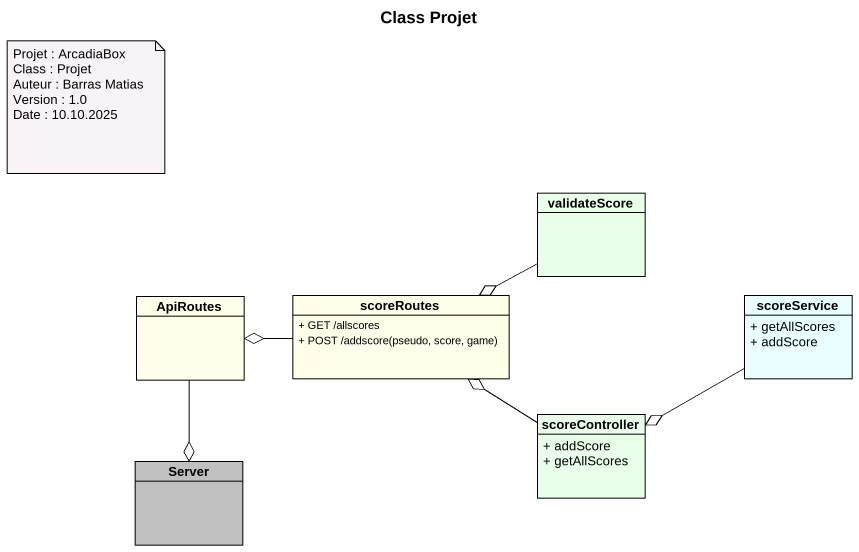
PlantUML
@startuml
title Class Projet
hide circle
hide empty members
skinparam classAttributeIconSize 0
class validateScore #E9FFE9
class ApiRoutes #FFFFE9
class scoreRoutes #FFFFE9 {
  + GET /allscores
  {field} + POST /addscore(pseudo, score, game)
}
class scoreService #E9FFFF {
  + getAllScores
  + addScore
}
class scoreController #E9FFE9 {
  + addScore
  + getAllScores
}
class Server #C0C0C0
validateScore -left-o scoreRoutes
ApiRoutes --o Server
scoreRoutes -left-o ApiRoutes
scoreService -left-o scoreController
scoreController -up-o scoreRoutes
note as N1
  Projet : ArcadiaBox
  Class : Projet
  Auteur : Barras Matias
  Version : 1.0
  Date : 10.10.2025
end note
@enduml
